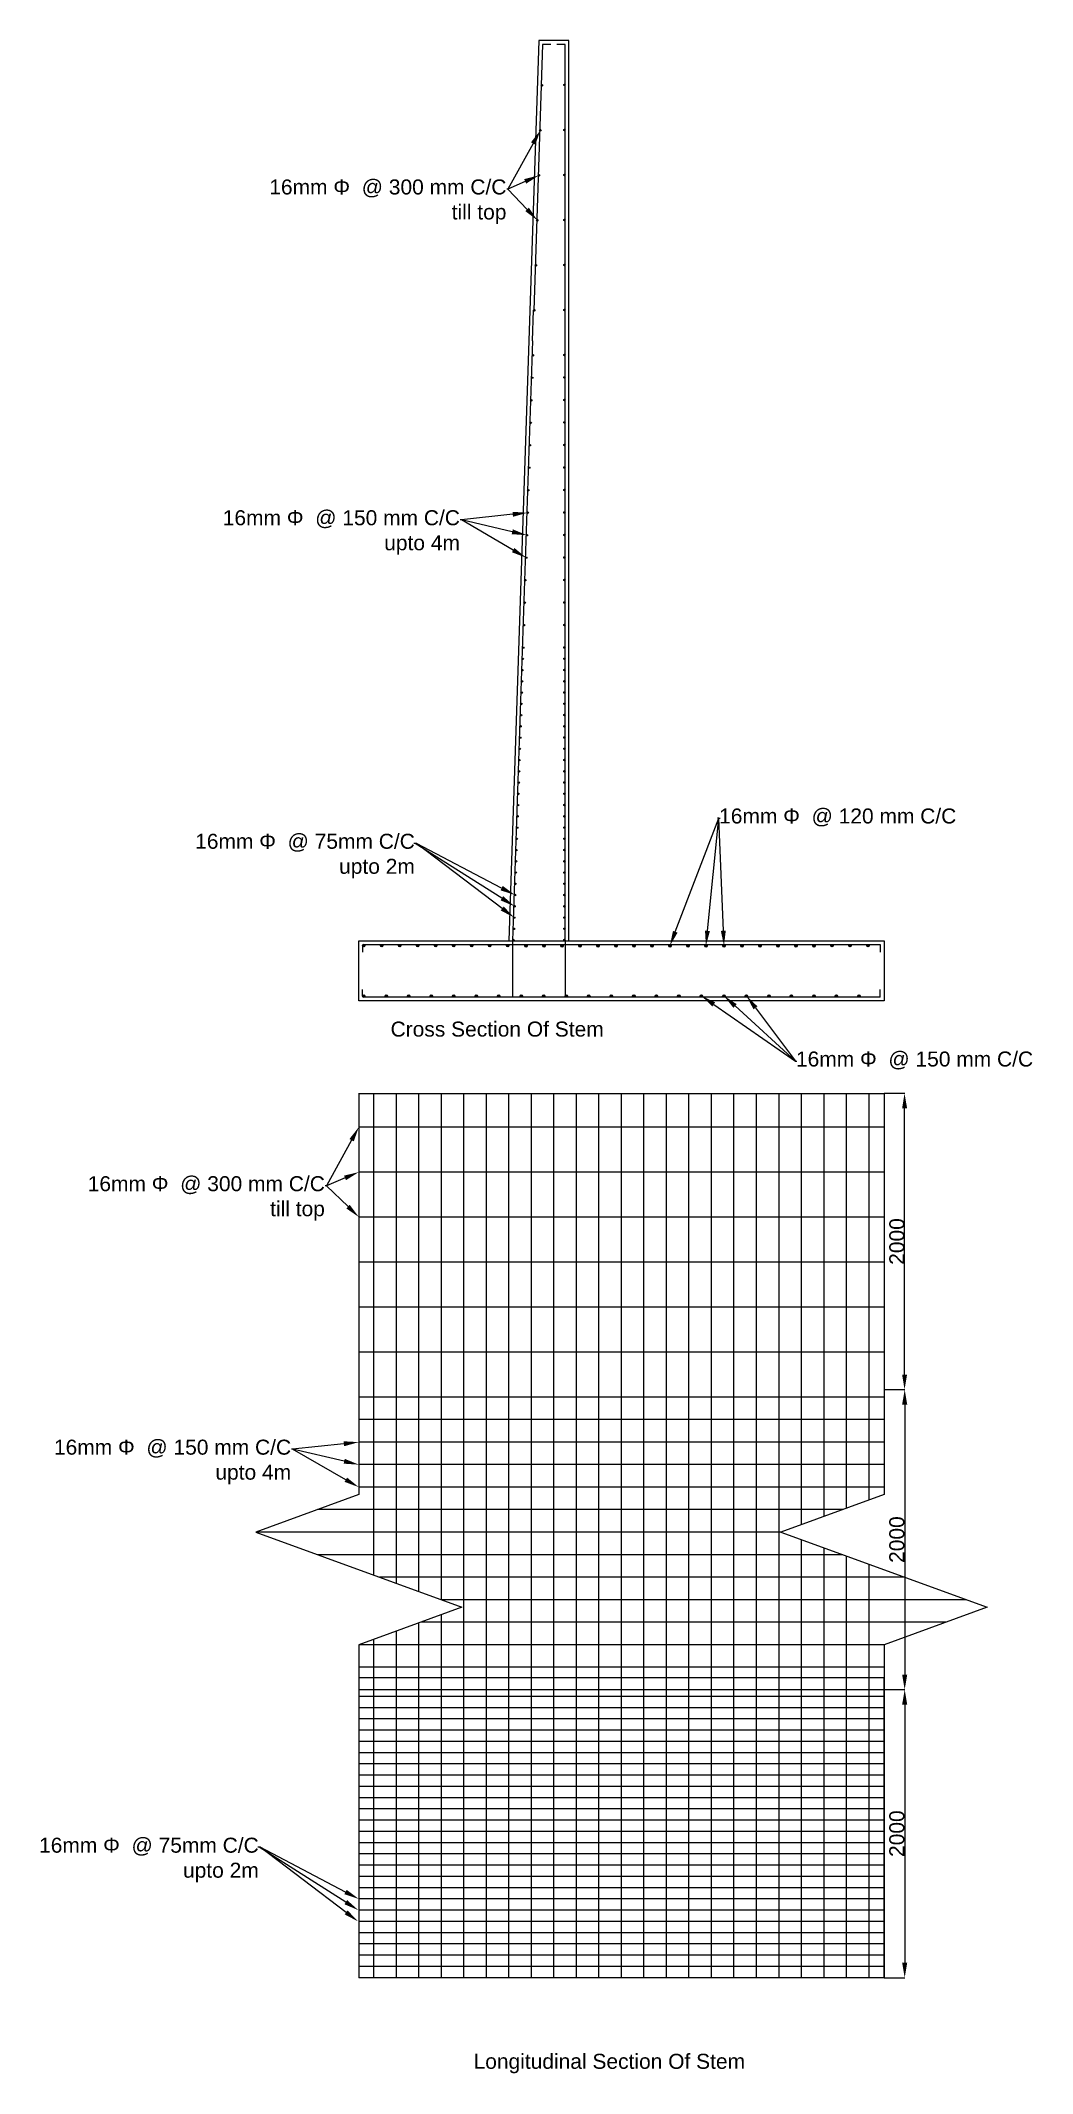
# Model space of a CAD drawing. Header units: millimetres. Extents: x 77126 to 83735, y 58457 to 72006.
import ezdxf
from ezdxf import colors
from ezdxf.entities.mleader import LeaderData, LeaderLine
from ezdxf.math import Vec2, Vec3

# ---------------------------------------------------------------- set-up
doc = ezdxf.new("R2010")
doc.units = ezdxf.units.MM
doc.styles.get("Standard").update_dxf_attribs({"font": 'arial.ttf'})
doc.dimstyles.new('ISO-25', dxfattribs={"dimtxt": 2.5, "dimasz": 2.5, "dimexe": 1.25, "dimexo": 0.625, "dimtad": 1, "dimtxsty": 'Standard', "dimcen": 2.5, "dimadec": 0, "dimazin": 0, "dimtfac": 1, "dimtmove": 0, "dimatfit": 3, "dimfxl": 1, "dimarcsym": 0})

# ---------------------------------------------------------------- blocks, each defined once
blk = doc.blocks.new('*U14')
h = blk.add_hatch(color=256)
h.dxf.hatch_style = 1
h.paths.add_polyline_path([(-8, -8, 1), (8, -8, 1)])
blk.add_circle((0, -8), 8)
blk = doc.blocks.new('*U15')
at = {"color": 0, "linetype": 'ByBlock', "lineweight": -2, "transparency": 16777216}
for p in [(79279, 65981), (79399, 65981), (79519, 65981), (79639, 65981), (79759, 65981), (79879, 65981), (79999, 65981), (80119, 65981), (80239, 65981)]:
    blk.add_blockref('*U14', p, dxfattribs=at)
blk = doc.blocks.new('*U16')
h = blk.add_hatch(color=256)
h.dxf.hatch_style = 1
h.paths.add_polyline_path([(-8, -8, 1), (8, -8, 1)])
blk.add_circle((0, -8), 8)
blk = doc.blocks.new('*U17')
at = {"color": 0, "linetype": 'ByBlock', "lineweight": -2, "transparency": 16777216}
for p in [(11108, 2872), (11228, 2872), (11348, 2872), (11468, 2872), (11588, 2872), (11708, 2872), (11828, 2872), (11948, 2872), (12068, 2872)]:
    blk.add_blockref('*U16', p, dxfattribs=at)
blk = doc.blocks.new('*U18')
h = blk.add_hatch(color=256)
h.dxf.hatch_style = 1
h.paths.add_polyline_path([(-8, -8, 1), (8, -8, 1)])
blk.add_circle((0, -8), 8)
blk = doc.blocks.new('*U19')
at = {"color": 0, "linetype": 'ByBlock', "lineweight": -2, "transparency": 16777216}
for p in [(11108, 2872), (11228, 2872), (11348, 2872), (11468, 2872), (11588, 2872), (11708, 2872), (11828, 2872), (11948, 2872), (12068, 2872)]:
    blk.add_blockref('*U18', p, dxfattribs=at)
blk = doc.blocks.new('*U11')
h = blk.add_hatch(color=256)
h.dxf.hatch_style = 1
h.paths.add_polyline_path([(-8, 8, 1), (8, 8, 1)])
blk.add_circle((0, 8), 8)
blk = doc.blocks.new('*U13')
at = {"color": 0, "linetype": 'ByBlock', "lineweight": -2, "transparency": 16777216}
for p in [(79279, 65631), (79429, 65631), (79579, 65631), (79729, 65631), (79879, 65631), (80029, 65631), (80179, 65631), (80329, 65631), (80479, 65631), (80629, 65631), (80779, 65631), (80929, 65631), (81079, 65631), (81229, 65631), (81379, 65631), (81529, 65631), (81679, 65631), (81829, 65631), (81979, 65631), (82129, 65631), (82279, 65631), (82429, 65631), (82579, 65631)]:
    blk.add_blockref('*U11', p, dxfattribs=at)
blk = doc.blocks.new('*D43')
at = {"color": 0, "lineweight": -2, "transparency": 16777216}
for p, q in [((82747, 61015), (82885, 61015)), ((82884, 60915), (82884, 59195)), ((82747, 59095), (82885, 59095))]:
    blk.add_line(p, q, dxfattribs=at)
at = {"color": 0, "transparency": 16777216}
for points in [[(82867, 60915), (82901, 60915), (82884, 61015)], [(82867, 59195), (82901, 59195), (82884, 59095)]]:
    blk.add_solid(points, dxfattribs=at)
at = {"layer": 'DEFPOINTS', "color": 0, "transparency": 16777216}
for p in [(82746, 61015), (82746, 59095), (82884, 59095)]:
    blk.add_point(p, dxfattribs=at)
at = {"color": 0, "transparency": 16777216, "insert": (82832, 60055), "char_height": 100, "attachment_point": 5, "rotation": 90}
blk.add_mtext('2000', dxfattribs=at)
blk = doc.blocks.new('*D44')
at = {"color": 0, "lineweight": -2, "transparency": 16777216}
for p, q in [((82747, 63015), (82885, 63015)), ((82884, 62915), (82884, 61115)), ((82747, 61015), (82885, 61015))]:
    blk.add_line(p, q, dxfattribs=at)
at = {"color": 0, "transparency": 16777216}
for points in [[(82867, 62915), (82901, 62915), (82884, 63015)], [(82867, 61115), (82901, 61115), (82884, 61015)]]:
    blk.add_solid(points, dxfattribs=at)
at = {"layer": 'DEFPOINTS', "color": 0, "transparency": 16777216}
for p in [(82746, 63015), (82746, 61015), (82884, 61015)]:
    blk.add_point(p, dxfattribs=at)
at = {"color": 0, "transparency": 16777216, "insert": (82832, 62015), "char_height": 100, "attachment_point": 5, "rotation": 90}
blk.add_mtext('2000', dxfattribs=at)
blk = doc.blocks.new('*D45')
at = {"color": 0, "lineweight": -2, "transparency": 16777216}
for p, q in [((82747, 64990), (82885, 64990)), ((82883, 63115), (82883, 64890)), ((82747, 63015), (82885, 63015))]:
    blk.add_line(p, q, dxfattribs=at)
at = {"color": 0, "transparency": 16777216}
for points in [[(82867, 64890), (82900, 64890), (82883, 64990)], [(82867, 63115), (82900, 63115), (82883, 63015)]]:
    blk.add_solid(points, dxfattribs=at)
at = {"layer": 'DEFPOINTS', "color": 0, "transparency": 16777216}
for p in [(82746, 64990), (82883, 64990), (82746, 63015)]:
    blk.add_point(p, dxfattribs=at)
at = {"color": 0, "transparency": 16777216, "insert": (82832, 64002), "char_height": 100, "attachment_point": 5, "rotation": 90}
blk.add_mtext('2000', dxfattribs=at)

msp = doc.modelspace()

# ---------------------------------------------------------------- hatches: boundary and pattern name
h = msp.add_hatch(color=256)
h.dxf.hatch_style = 1
h.paths.add_polyline_path([(80281.679, 66011.313, 1), (80271.679, 66011.313, 1)])
h = msp.add_hatch(color=256)
h.dxf.hatch_style = 1
h.paths.add_polyline_path([(82271.498, 65973.298, 1), (82287.498, 65973.298, 1)])
h = msp.add_hatch(color=256)
h.dxf.hatch_style = 1
h.paths.add_polyline_path([(82391.498, 65973.298, 1), (82407.498, 65973.298, 1)])
h = msp.add_hatch(color=256)
h.dxf.hatch_style = 1
h.paths.add_polyline_path([(82511.498, 65973.298, 1), (82527.498, 65973.298, 1)])
h = msp.add_hatch(color=256)
h.dxf.hatch_style = 1
h.paths.add_polyline_path([(82631.498, 65973.298, 1), (82647.498, 65973.298, 1)])

# ---------------------------------------------------------------- linework, layer by layer
for p, q in [((80446.498, 72006.298), (80246.498, 66006.298)), ((80470.679, 71981.298), (80411.565, 70207.9)), ((80646.498, 72006.298), (80446.498, 72006.298)), ((80526.088, 71981.298), (80470.679, 71981.298)), ((80621.498, 71981.298), (80566.088, 71981.298)), ((80621.498, 70006.298), (80621.498, 71981.298)), ((80646.498, 66006.298), (80646.498, 72006.298)), ((80404.845, 70006.298), (80411.449, 70209.153)), ((80404.845, 70006.298), (80271.484, 66005.466)), ((80621.498, 68006.298), (80621.498, 70006.298)), ((80621.498, 66006.298), (80621.498, 68006.298)), ((79246.498, 65606.298), (79246.498, 66006.298)), ((79246.498, 66006.298), (80246.498, 66006.298)), ((80246.498, 66006.298), (80646.498, 66006.298)), ((80271.484, 66005.466), (80270.679, 65981.298)), ((80621.498, 66006.298), (80621.498, 65631.298)), ((80646.498, 66006.298), (82746.498, 66006.298)), ((82746.498, 66006.298), (82746.498, 65606.298)), ((79271.498, 65973.298), (79271.498, 65931.298)), ((79279.498, 65981.298), (80246.498, 65981.298)), ((80246.498, 65981.298), (80646.498, 65981.298)), ((80270.679, 65981.298), (80270.679, 65631.298)), ((80646.498, 65981.298), (82721.498, 65981.298)), ((82721.498, 65981.298), (82721.498, 65931.298)), ((82746.498, 65606.298), (79246.498, 65606.298)), ((79271.498, 65639.298), (79271.498, 65681.298)), ((82721.498, 65631.298), (79279.498, 65631.298)), ((82721.498, 65631.298), (82721.498, 65681.298)), ((79246.498, 64989.536), (82746.498, 64989.536)), ((79346.498, 61778.139), (79346.498, 64989.536)), ((79496.498, 61723.544), (79496.498, 64989.536)), ((79646.498, 61668.948), (79646.498, 64989.536)), ((79796.498, 61614.353), (79796.498, 64989.536)), ((79946.498, 59094.536), (79946.498, 64989.536)), ((80096.498, 59094.536), (80096.498, 64989.536)), ((80246.498, 59094.536), (80246.498, 64989.536)), ((80396.498, 59094.536), (80396.498, 64989.536)), ((80546.498, 59094.536), (80546.498, 64989.536)), ((80696.498, 59094.536), (80696.498, 64989.536)), ((80846.498, 59094.536), (80846.498, 64989.536)), ((80996.498, 59094.536), (80996.498, 64989.536)), ((81146.498, 59094.536), (81146.498, 64989.536)), ((81296.498, 59094.536), (81296.498, 64989.536)), ((81446.498, 59094.536), (81446.498, 64989.536)), ((81596.498, 59094.536), (81596.498, 64989.536)), ((81746.498, 59094.536), (81746.498, 64989.536)), ((81896.498, 59094.536), (81896.498, 64989.536)), ((82046.498, 59094.536), (82046.498, 64989.536)), ((82196.498, 62114.353), (82196.498, 64989.536)), ((82346.498, 62168.948), (82346.498, 64989.536)), ((82496.498, 62223.544), (82496.498, 64989.536)), ((82646.498, 62278.139), (82646.498, 64989.536)), ((82746.498, 64764.536), (79246.498, 64764.536)), ((82746.498, 64464.536), (79246.498, 64464.536)), ((82746.498, 64164.536), (79246.498, 64164.536)), ((82746.498, 63864.536), (79246.498, 63864.536)), ((82746.498, 63564.536), (79246.498, 63564.536)), ((82746.498, 63264.536), (79246.498, 63264.536)), ((82746.498, 62964.536), (79246.498, 62964.536)), ((82746.498, 62814.536), (79246.498, 62814.536)), ((82746.498, 62664.536), (79246.498, 62664.536)), ((82746.498, 62514.536), (79246.498, 62514.536)), ((82746.498, 62364.536), (79246.498, 62364.536)), ((82471.75, 62214.536), (78971.75, 62214.536)), ((82059.629, 62064.536), (78559.629, 62064.536)), ((82196.498, 59094.536), (82196.498, 62014.72)), ((82346.498, 59094.536), (82346.498, 61960.124)), ((82471.75, 61914.536), (78971.75, 61914.536)), ((82496.498, 59094.536), (82496.498, 61905.529)), ((82646.498, 59094.536), (82646.498, 61850.933)), ((82883.872, 61764.536), (79383.872, 61764.536)), ((83295.994, 61614.536), (79795.994, 61614.536)), ((79796.498, 59094.536), (79796.498, 61514.72)), ((79496.498, 59094.536), (79496.498, 61405.529)), ((79646.498, 59094.536), (79646.498, 61460.124)), ((83158.62, 61464.536), (79658.62, 61464.536)), ((82746.498, 61314.536), (79246.498, 61314.536)), ((79346.498, 59094.536), (79346.498, 61350.933)), ((82746.498, 61164.536), (79246.498, 61164.536)), ((82746.498, 61094.536), (79246.498, 61094.536)), ((82746.498, 61014.536), (79246.498, 61014.536)), ((82746.498, 59094.536), (82746.498, 61094.536)), ((82746.498, 60969.536), (79246.498, 60969.536)), ((82746.498, 60894.536), (79246.498, 60894.536)), ((82746.498, 60819.536), (79246.498, 60819.536)), ((82746.498, 60744.536), (79246.498, 60744.536)), ((82746.498, 60669.536), (79246.498, 60669.536)), ((82746.498, 60594.536), (79246.498, 60594.536)), ((82746.498, 60519.536), (79246.498, 60519.536)), ((82746.498, 60444.536), (79246.498, 60444.536)), ((82746.498, 60369.536), (79246.498, 60369.536)), ((82746.498, 60294.536), (79246.498, 60294.536)), ((82746.498, 60219.536), (79246.498, 60219.536)), ((82746.498, 60144.536), (79246.498, 60144.536)), ((82746.498, 60069.536), (79246.498, 60069.536)), ((82746.498, 59994.536), (79246.498, 59994.536)), ((82746.498, 59919.536), (79246.498, 59919.536)), ((82746.498, 59844.536), (79246.498, 59844.536)), ((82746.498, 59769.536), (79246.498, 59769.536)), ((82746.498, 59694.536), (79246.498, 59694.536)), ((82746.498, 59619.536), (79246.498, 59619.536)), ((82746.498, 59544.536), (79246.498, 59544.536)), ((82746.498, 59469.536), (79246.498, 59469.536)), ((82746.498, 59394.536), (79246.498, 59394.536)), ((82746.498, 59319.536), (79246.498, 59319.536)), ((82746.498, 59244.536), (79246.498, 59244.536)), ((82746.498, 59169.536), (79246.498, 59169.536)), ((82746.498, 59094.536), (79246.498, 59094.536))]:
    msp.add_line(p, q)
at = {"linetype": 'Continuous'}
for points in [[(79246.498, 64990.786), (79246.498, 62314.536), (78559.629, 62064.536), (79933.368, 61564.536), (79246.498, 61314.536), (79246.498, 59094.536)], [(82746.498, 64990.786), (82746.498, 62314.536), (82059.629, 62064.536), (83433.368, 61564.536), (82746.498, 61314.536), (82746.498, 59094.536)]]:
    msp.add_lwpolyline(points, dxfattribs=at)
for centre, radius in [((80466.418, 71708.154), 5), ((80616.498, 71711.298), 5), ((80456.424, 71408.32), 5), ((80616.498, 71411.298), 5), ((80446.429, 71108.487), 5), ((80616.498, 71111.298), 5), ((80436.435, 70808.653), 5), ((80616.498, 70811.298), 5), ((80426.44, 70508.82), 5), ((80616.498, 70511.298), 5), ((80416.446, 70208.986), 5), ((80616.498, 70211.298), 5), ((80406.451, 69909.153), 5), ((80616.498, 69911.298), 5), ((80401.454, 69759.236), 5), ((80616.498, 69761.298), 5), ((80396.457, 69609.319), 5), ((80616.498, 69611.298), 5), ((80391.46, 69459.403), 5), ((80616.498, 69461.298), 5), ((80386.463, 69309.486), 5), ((80616.498, 69311.298), 5), ((80381.465, 69159.569), 5), ((80616.498, 69161.298), 5), ((80376.468, 69009.652), 5), ((80616.498, 69011.298), 5), ((80371.471, 68859.736), 5), ((80616.498, 68861.298), 5), ((80366.474, 68709.819), 5), ((80616.498, 68711.298), 5), ((80361.476, 68559.902), 5), ((80616.498, 68561.298), 5), ((80356.479, 68409.986), 5), ((80616.498, 68411.298), 5), ((80351.482, 68260.069), 5), ((80616.498, 68261.298), 5), ((80346.485, 68110.152), 5), ((80616.498, 68111.298), 5), ((80339.144, 67885.272), 5), ((80341.643, 67960.23), 5), ((80616.498, 67961.298), 5), ((80616.498, 67886.298), 5), ((80336.646, 67810.313), 5), ((80616.498, 67811.298), 5), ((80331.649, 67660.397), 5), ((80334.147, 67735.355), 5), ((80616.498, 67736.298), 5), ((80616.498, 67661.298), 5), ((80326.651, 67510.48), 5), ((80329.15, 67585.438), 5), ((80616.498, 67586.298), 5), ((80616.498, 67511.298), 5), ((80321.654, 67360.563), 5), ((80324.153, 67435.522), 5), ((80616.498, 67436.298), 5), ((80616.498, 67361.298), 5), ((80316.657, 67210.647), 5), ((80319.156, 67285.605), 5), ((80616.498, 67286.298), 5), ((80616.498, 67211.298), 5), ((80314.158, 67135.688), 5), ((80616.498, 67136.298), 5), ((80309.161, 66985.771), 5), ((80311.66, 67060.73), 5), ((80616.498, 67061.298), 5), ((80616.498, 66986.298), 5), ((80304.164, 66835.855), 5), ((80306.663, 66910.813), 5), ((80616.498, 66911.298), 5), ((80616.498, 66836.298), 5), ((80299.167, 66685.938), 5), ((80301.665, 66760.896), 5), ((80616.498, 66761.298), 5), ((80616.498, 66686.298), 5), ((80294.169, 66536.021), 5), ((80296.668, 66610.98), 5), ((80616.498, 66611.298), 5), ((80616.498, 66536.298), 5), ((80289.172, 66386.104), 5), ((80291.671, 66461.063), 5), ((80616.498, 66461.298), 5), ((80616.498, 66386.298), 5), ((80286.674, 66311.146), 5), ((80616.498, 66311.298), 5), ((80281.676, 66161.229), 5), ((80284.175, 66236.188), 5), ((80616.498, 66236.298), 5), ((80616.498, 66161.298), 5), ((80276.679, 66011.313), 5), ((80279.178, 66086.271), 5), ((80616.498, 66086.298), 5), ((80616.498, 66011.298), 5), ((82279.498, 65973.298), 8), ((82399.498, 65973.298), 8), ((82519.498, 65973.298), 8), ((82639.498, 65973.298), 8)]:
    msp.add_circle(centre, radius)
for centre, start, end in [((79279.498, 65973.298), 90, 180), ((79279.498, 65639.298), 180, 270)]:
    msp.add_arc(centre, 8, start, end)

# ---------------------------------------------------------------- block references
for name, p in [('*U15', (0, 0)), ('*U17', (69251.731, 63108.845)), ('*U19', (70211.731, 63108.845)), ('*U13', (0, 0))]:
    msp.add_blockref(name, p)

# ---------------------------------------------------------------- texts
at = {"char_height": 100, "attachment_point": 1}
for s, width, insert in [('Cross Section Of Stem', 1680.10704, (79457.871, 65467.811)), ('Longitudinal Section Of Stem', 1807.9772, (80011.059, 58587.43))]:
    msp.add_mtext_dynamic_manual_height_columns(s, width=width, gutter_width=12.5, heights=[0], dxfattribs=dict(at, insert=insert))

# ---------------------------------------------------------------- dimensions: what is measured, and where the dimension line sits
for base, p1, p2, picture, middle in [((82883.478, 64989.536), (82746.498, 63014.536), (82746.498, 64989.536), '*D45', (82831.796, 64002.036)), ((82883.895, 59094.536), (82746.498, 61014.536), (82746.498, 59094.536), '*D43', (82832.212, 60054.536))]:
    dim = msp.add_linear_dim(base=base, p1=p1, p2=p2, angle=90, text='2000', dimstyle='ISO-25', override={"dimtxt": 100, "dimasz": 100})
    dim.commit()
    dim.dimension.update_dxf_attribs({"geometry": picture, "text_midpoint": middle})
dim = msp.add_linear_dim(base=(82883.895, 61014.536), p1=(82746.498, 63014.536), p2=(82746.498, 61014.536), angle=90, dimstyle='ISO-25', override={"dimtxt": 100, "dimasz": 100})
dim.commit()
dim.dimension.update_dxf_attribs({"geometry": '*D44', "text_midpoint": (82832.212, 62014.536)})

# ---------------------------------------------------------------- leaders
ml = msp.add_multileader_mtext('Standard')
ml.set_content('16mm {\\C256;Φ  @ 300 mm C/C ^Jtill top}', color=256)
ml.set_leader_properties()
ml.build(insert=Vec2(0, 0))
ml.multileader.update_dxf_attribs({"arrow_head_size": 100})
ctx = ml.context
ctx.base_point, ctx.char_height, ctx.arrow_head_size, ctx.plane_origin = Vec3(78668.202, 71017.206), 100, 100, Vec3(80456.424, 71408.32)
ctx.text_align_type = 2
notes = []
notes.append((ctx, [(0, (1, 1, 0), (80240.161, 71017.206), (-1, 0), 8, [(0, [(80456.424, 71408.32)], 0, [])])]))
ctx.mtext.insert, ctx.mtext.alignment, ctx.mtext.flow_direction = Vec3(80230.161, 71081.087), 3, 5
ml = msp.add_multileader_mtext('Standard')
ml.set_content('', color=256)
ml.set_leader_properties()
ml.build(insert=Vec2(0, 0))
ml.multileader.update_dxf_attribs({"arrow_head_size": 100})
ctx = ml.context
ctx.base_point, ctx.char_height, ctx.arrow_head_size, ctx.plane_origin = Vec3(80228.161, 71017.206), 100, 100, Vec3(80446.429, 71108.487)
ctx.text_align_type = 2
notes.append((ctx, [(0, (1, 1, 0), (80240.161, 71017.206), (-1, 0), 8, [(0, [(80446.429, 71108.487)], 0, [])])]))
ctx.mtext.insert, ctx.mtext.alignment, ctx.mtext.flow_direction = Vec3(80230.161, 71067.206), 3, 5
ml = msp.add_multileader_mtext('Standard')
ml.set_content('', color=256)
ml.set_leader_properties()
ml.build(insert=Vec2(0, 0))
ml.multileader.update_dxf_attribs({"arrow_head_size": 100})
ctx = ml.context
ctx.base_point, ctx.char_height, ctx.arrow_head_size, ctx.plane_origin = Vec3(80228.161, 71017.206), 100, 100, Vec3(80436.435, 70808.653)
ctx.text_align_type = 2
notes.append((ctx, [(0, (1, 1, 0), (80240.161, 71017.206), (-1, 0), 8, [(0, [(80436.435, 70808.653)], 0, [])])]))
ctx.mtext.insert, ctx.mtext.alignment, ctx.mtext.flow_direction = Vec3(80230.161, 71067.206), 3, 5
ml = msp.add_multileader_mtext('Standard')
ml.set_content('16mm {\\C256;Φ  @ 150 mm C/C\\Pupto 4m}', color=256)
ml.set_leader_properties()
ml.build(insert=Vec2(0, 0))
ml.multileader.update_dxf_attribs({"arrow_head_size": 100})
ctx = ml.context
ctx.base_point, ctx.char_height, ctx.arrow_head_size, ctx.plane_origin = Vec3(78358.303, 68812.411), 100, 100, Vec3(80371.471, 68859.736)
ctx.text_align_type = 2
notes.append((ctx, [(0, (1, 1, 0), (79930.262, 68812.411), (-1, 0), 8, [(0, [(80371.471, 68859.736)], 0, [])])]))
ctx.mtext.insert, ctx.mtext.alignment, ctx.mtext.flow_direction = Vec3(79920.262, 68876.293), 3, 5
ml = msp.add_multileader_mtext('Standard')
ml.set_content('', color=256)
ml.set_leader_properties()
ml.build(insert=Vec2(0, 0))
ml.multileader.update_dxf_attribs({"arrow_head_size": 100})
ctx = ml.context
ctx.base_point, ctx.char_height, ctx.arrow_head_size, ctx.plane_origin = Vec3(79918.262, 68812.411), 100, 100, Vec3(80361.476, 68559.902)
ctx.text_align_type = 2
notes.append((ctx, [(0, (1, 1, 0), (79930.262, 68812.411), (-1, 0), 8, [(0, [(80361.476, 68559.902)], 0, [])])]))
ctx.mtext.insert, ctx.mtext.alignment, ctx.mtext.flow_direction = Vec3(79920.262, 68862.411), 3, 5
ml = msp.add_multileader_mtext('Standard')
ml.set_content('', color=256)
ml.set_leader_properties()
ml.build(insert=Vec2(0, 0))
ml.multileader.update_dxf_attribs({"arrow_head_size": 100})
ctx = ml.context
ctx.base_point, ctx.char_height, ctx.arrow_head_size, ctx.plane_origin = Vec3(79918.262, 68812.411), 100, 100, Vec3(80366.474, 68709.819)
ctx.text_align_type = 2
notes.append((ctx, [(0, (1, 1, 0), (79930.262, 68812.411), (-1, 0), 8, [(0, [(80366.474, 68709.819)], 0, [])])]))
ctx.mtext.insert, ctx.mtext.alignment, ctx.mtext.flow_direction = Vec3(79920.262, 68862.411), 3, 5
ml = msp.add_multileader_mtext('Standard')
ml.set_content('16mm {\\C256;Φ  @ 120 mm C/C}', color=256)
ml.set_leader_properties()
ml.build(insert=Vec2(0, 0))
ml.multileader.update_dxf_attribs({"has_dogleg": 0, "arrow_head_size": 100})
ctx = ml.context
ctx.base_point, ctx.char_height, ctx.arrow_head_size, ctx.plane_origin = Vec3(81645.491, 66823.577), 100, 100, Vec3(81439.498, 65973.298)
notes.append((ctx, [(0, (1, 1, 0), (81637.491, 66823.577), (1, 0), 8, [(0, [(81319.498, 65973.298)], 0, [])])]))
ctx.mtext.insert, ctx.mtext.flow_direction = Vec3(81647.491, 66888.277), 5
ml = msp.add_multileader_mtext('Standard')
ml.set_content('', color=256)
ml.set_leader_properties()
ml.build(insert=Vec2(0, 0))
ml.multileader.update_dxf_attribs({"arrow_head_size": 100})
ctx = ml.context
ctx.base_point, ctx.arrow_head_size, ctx.plane_origin = Vec3(81653.491, 66823.577), 100, Vec3(81559.498, 65973.298)
notes.append((ctx, [(0, (1, 1, 0), (81645.491, 66823.577), (1, 0), 8, [(0, [(81559.498, 65973.298)], 0, [])])]))
ctx.mtext.insert, ctx.mtext.flow_direction = Vec3(81655.491, 66825.577), 5
ml = msp.add_multileader_mtext('Standard')
ml.set_content('', color=256)
ml.set_leader_properties()
ml.build(insert=Vec2(0, 0))
ml.multileader.update_dxf_attribs({"arrow_head_size": 100})
ctx = ml.context
ctx.base_point, ctx.arrow_head_size, ctx.plane_origin = Vec3(81633.491, 66823.577), 100, Vec3(81679.498, 65973.298)
ctx.text_align_type = 2
notes.append((ctx, [(1, (1, 1, 0), (81645.491, 66823.577), (-1, 0), 8, [(0, [(81679.498, 65973.298)], 0, [])])]))
ctx.mtext.insert, ctx.mtext.alignment, ctx.mtext.flow_direction = Vec3(81635.491, 66825.577), 3, 5
ml = msp.add_multileader_mtext('Standard')
ml.set_content('16mm Φ  @ 75mm C/C^Jupto 2m', color=256)
ml.set_leader_properties()
ml.build(insert=Vec2(0, 0))
ml.multileader.update_dxf_attribs({"arrow_head_size": 100})
ctx = ml.context
ctx.base_point, ctx.char_height, ctx.arrow_head_size, ctx.plane_origin = Vec3(78174.304, 66655.745), 100, 100, Vec3(80286.674, 66311.146)
ctx.text_align_type = 2
notes.append((ctx, [(0, (1, 1, 0), (79629.756, 66655.745), (-1, 0), 8, [(0, [(80286.674, 66311.146)], 0, [])])]))
ctx.mtext.insert, ctx.mtext.alignment, ctx.mtext.flow_direction = Vec3(79619.756, 66719.627), 3, 5
ml = msp.add_multileader_mtext('Standard')
ml.set_content('', color=256)
ml.set_leader_properties()
ml.build(insert=Vec2(0, 0))
ml.multileader.update_dxf_attribs({"arrow_head_size": 100})
ctx = ml.context
ctx.base_point, ctx.char_height, ctx.arrow_head_size, ctx.plane_origin = Vec3(79609.756, 66655.745), 100, 100, Vec3(80284.175, 66236.188)
ctx.text_align_type = 2
notes.append((ctx, [(0, (1, 1, 0), (79621.756, 66655.745), (-1, 0), 8, [(0, [(80284.175, 66236.188)], 0, [])])]))
ctx.mtext.insert, ctx.mtext.alignment, ctx.mtext.flow_direction = Vec3(79611.756, 66705.745), 3, 5
ml = msp.add_multileader_mtext('Standard')
ml.set_content('', color=256)
ml.set_leader_properties()
ml.build(insert=Vec2(0, 0))
ml.multileader.update_dxf_attribs({"arrow_head_size": 100})
ctx = ml.context
ctx.base_point, ctx.char_height, ctx.arrow_head_size, ctx.plane_origin = Vec3(79617.756, 66655.745), 100, 100, Vec3(80281.676, 66161.229)
ctx.text_align_type = 2
notes.append((ctx, [(0, (1, 1, 0), (79629.756, 66655.745), (-1, 0), 8, [(0, [(80281.676, 66161.229)], 0, [])])]))
ctx.mtext.insert, ctx.mtext.alignment, ctx.mtext.flow_direction = Vec3(79619.756, 66705.745), 3, 5
ml = msp.add_multileader_mtext('Standard')
ml.set_content('', color=256)
ml.set_leader_properties()
ml.build(insert=Vec2(0, 0))
ml.multileader.update_dxf_attribs({"arrow_head_size": 100})
ctx = ml.context
ctx.base_point, ctx.arrow_head_size, ctx.plane_origin = Vec3(82165.466, 65203.703), 100, Vec3(81529.498, 65639.298)
notes.append((ctx, [(0, (1, 1, 0), (82157.466, 65203.703), (1, 0), 8, [(0, [(81529.498, 65639.298)], 0, [])])]))
ctx.mtext.insert, ctx.mtext.flow_direction = Vec3(82167.466, 65205.703), 5
ml = msp.add_multileader_mtext('Standard')
ml.set_content('', color=256)
ml.set_leader_properties()
ml.build(insert=Vec2(0, 0))
ml.multileader.update_dxf_attribs({"arrow_head_size": 100})
ctx = ml.context
ctx.base_point, ctx.arrow_head_size, ctx.plane_origin = Vec3(82165.466, 65203.703), 100, Vec3(81679.498, 65639.298)
notes.append((ctx, [(0, (1, 1, 0), (82157.466, 65203.703), (1, 0), 8, [(0, [(81679.498, 65639.298)], 0, [])])]))
ctx.mtext.insert, ctx.mtext.flow_direction = Vec3(82167.466, 65205.703), 5
ml = msp.add_multileader_mtext('Standard')
ml.set_content('16mm Φ  @ 150 mm C/C   ', color=256)
ml.set_leader_properties()
ml.build(insert=Vec2(0, 0))
ml.multileader.update_dxf_attribs({"has_dogleg": 0, "arrow_head_size": 100})
ctx = ml.context
ctx.base_point, ctx.char_height, ctx.arrow_head_size, ctx.plane_origin = Vec3(82157.466, 65203.703), 100, 100, Vec3(81829.498, 65639.298)
notes.append((ctx, [(0, (1, 1, 0), (82149.466, 65203.703), (1, 0), 8, [(0, [(81829.498, 65639.298)], 0, [])])]))
ctx.mtext.insert, ctx.mtext.flow_direction = Vec3(82159.466, 65268.403), 5
ml = msp.add_multileader_mtext('Standard')
ml.set_content('16mm {\\C256;Φ  @ 300 mm C/C ^Jtill top}', color=256)
ml.set_leader_properties()
ml.build(insert=Vec2(0, 0))
ml.multileader.update_dxf_attribs({"arrow_head_size": 100})
ctx = ml.context
ctx.base_point, ctx.char_height, ctx.arrow_head_size, ctx.plane_origin = Vec3(77458.277, 64373.422), 100, 100, Vec3(79246.498, 64764.536)
ctx.text_align_type = 2
notes.append((ctx, [(0, (1, 1, 0), (79030.236, 64373.422), (-1, 0), 8, [(0, [(79246.498, 64764.536)], 0, [])])]))
ctx.mtext.insert, ctx.mtext.alignment, ctx.mtext.flow_direction = Vec3(79020.236, 64437.303), 3, 5
ml = msp.add_multileader_mtext('Standard')
ml.set_content('', color=256)
ml.set_leader_properties()
ml.build(insert=Vec2(0, 0))
ml.multileader.update_dxf_attribs({"arrow_head_size": 100})
ctx = ml.context
ctx.base_point, ctx.char_height, ctx.arrow_head_size, ctx.plane_origin = Vec3(79018.236, 64373.422), 100, 100, Vec3(79236.504, 64464.703)
ctx.text_align_type = 2
notes.append((ctx, [(0, (1, 1, 0), (79030.236, 64373.422), (-1, 0), 8, [(0, [(79246.498, 64464.703)], 0, [])])]))
ctx.mtext.insert, ctx.mtext.alignment, ctx.mtext.flow_direction = Vec3(79020.236, 64423.422), 3, 5
ml = msp.add_multileader_mtext('Standard')
ml.set_content('', color=256)
ml.set_leader_properties()
ml.build(insert=Vec2(0, 0))
ml.multileader.update_dxf_attribs({"arrow_head_size": 100})
ctx = ml.context
ctx.base_point, ctx.char_height, ctx.arrow_head_size, ctx.plane_origin = Vec3(79018.236, 64373.422), 100, 100, Vec3(79226.509, 64164.869)
ctx.text_align_type = 2
notes.append((ctx, [(0, (1, 1, 0), (79030.236, 64373.422), (-1, 0), 8, [(0, [(79246.498, 64164.869)], 0, [])])]))
ctx.mtext.insert, ctx.mtext.alignment, ctx.mtext.flow_direction = Vec3(79020.236, 64423.422), 3, 5
ml = msp.add_multileader_mtext('Standard')
ml.set_content('16mm {\\C256;Φ  @ 150 mm C/C\\Pupto 4m}', color=256)
ml.set_leader_properties()
ml.build(insert=Vec2(0, 0))
ml.multileader.update_dxf_attribs({"arrow_head_size": 100})
ctx = ml.context
ctx.base_point, ctx.char_height, ctx.arrow_head_size, ctx.plane_origin = Vec3(77233.33, 62617.212), 100, 100, Vec3(79246.498, 62664.536)
ctx.text_align_type = 2
notes.append((ctx, [(0, (1, 1, 0), (78805.289, 62617.212), (-1, 0), 8, [(0, [(79246.498, 62664.536)], 0, [])])]))
ctx.mtext.insert, ctx.mtext.alignment, ctx.mtext.flow_direction = Vec3(78795.289, 62681.093), 3, 5
ml = msp.add_multileader_mtext('Standard')
ml.set_content('', color=256)
ml.set_leader_properties()
ml.build(insert=Vec2(0, 0))
ml.multileader.update_dxf_attribs({"arrow_head_size": 100})
ctx = ml.context
ctx.base_point, ctx.char_height, ctx.arrow_head_size, ctx.plane_origin = Vec3(78793.289, 62617.212), 100, 100, Vec3(79236.504, 62364.703)
ctx.text_align_type = 2
notes.append((ctx, [(0, (1, 1, 0), (78805.289, 62617.212), (-1, 0), 8, [(0, [(79246.498, 62364.536)], 0, [])])]))
ctx.mtext.insert, ctx.mtext.alignment, ctx.mtext.flow_direction = Vec3(78795.289, 62667.212), 3, 5
ml = msp.add_multileader_mtext('Standard')
ml.set_content('', color=256)
ml.set_leader_properties()
ml.build(insert=Vec2(0, 0))
ml.multileader.update_dxf_attribs({"arrow_head_size": 100})
ctx = ml.context
ctx.base_point, ctx.char_height, ctx.arrow_head_size, ctx.plane_origin = Vec3(78793.289, 62617.212), 100, 100, Vec3(79241.501, 62514.62)
ctx.text_align_type = 2
notes.append((ctx, [(0, (1, 1, 0), (78805.289, 62617.212), (-1, 0), 8, [(0, [(79246.498, 62514.536)], 0, [])])]))
ctx.mtext.insert, ctx.mtext.alignment, ctx.mtext.flow_direction = Vec3(78795.289, 62667.212), 3, 5
ml = msp.add_multileader_mtext('Standard')
ml.set_content('16mm Φ  @ 75mm C/C^Jupto 2m', color=256)
ml.set_leader_properties()
ml.build(insert=Vec2(0, 0))
ml.multileader.update_dxf_attribs({"arrow_head_size": 100})
ctx = ml.context
ctx.base_point, ctx.char_height, ctx.arrow_head_size, ctx.plane_origin = Vec3(77134.129, 59964.136), 100, 100, Vec3(79246.498, 59619.536)
ctx.text_align_type = 2
notes.append((ctx, [(0, (1, 1, 0), (78589.58, 59964.136), (-1, 0), 8, [(0, [(79246.498, 59619.536)], 0, [])])]))
ctx.mtext.insert, ctx.mtext.alignment, ctx.mtext.flow_direction = Vec3(78579.58, 60028.017), 3, 5
ml = msp.add_multileader_mtext('Standard')
ml.set_content('', color=256)
ml.set_leader_properties()
ml.build(insert=Vec2(0, 0))
ml.multileader.update_dxf_attribs({"arrow_head_size": 100})
ctx = ml.context
ctx.base_point, ctx.char_height, ctx.arrow_head_size, ctx.plane_origin = Vec3(78569.58, 59964.136), 100, 100, Vec3(79244, 59544.578)
ctx.text_align_type = 2
notes.append((ctx, [(0, (1, 1, 0), (78581.58, 59964.136), (-1, 0), 8, [(0, [(79244, 59544.578)], 0, [])])]))
ctx.mtext.insert, ctx.mtext.alignment, ctx.mtext.flow_direction = Vec3(78571.58, 60014.136), 3, 5
ml = msp.add_multileader_mtext('Standard')
ml.set_content('', color=256)
ml.set_leader_properties()
ml.build(insert=Vec2(0, 0))
ml.multileader.update_dxf_attribs({"arrow_head_size": 100})
ctx = ml.context
ctx.base_point, ctx.char_height, ctx.arrow_head_size, ctx.plane_origin = Vec3(78577.58, 59964.136), 100, 100, Vec3(79241.501, 59469.62)
ctx.text_align_type = 2
notes.append((ctx, [(0, (1, 1, 0), (78589.58, 59964.136), (-1, 0), 8, [(0, [(79241.501, 59469.62)], 0, [])])]))
ctx.mtext.insert, ctx.mtext.alignment, ctx.mtext.flow_direction = Vec3(78579.58, 60014.136), 3, 5
for ctx, leaders in notes:
    for number, flags, end, landing, length, lines in leaders:
        leader = LeaderData()
        leader.index, (leader.has_last_leader_line, leader.has_dogleg_vector, leader.attachment_direction) = number, flags
        leader.last_leader_point, leader.dogleg_vector, leader.dogleg_length = Vec3(end), Vec3(landing), length
        for number, points, colour, breaks in lines:
            line = LeaderLine()
            line.index, line.vertices, line.color, line.breaks = number, Vec3.list(points), colors.encode_raw_color(colour), breaks
            leader.lines.append(line)
        ctx.leaders.append(leader)

doc.saveas('drawing.dxf')
